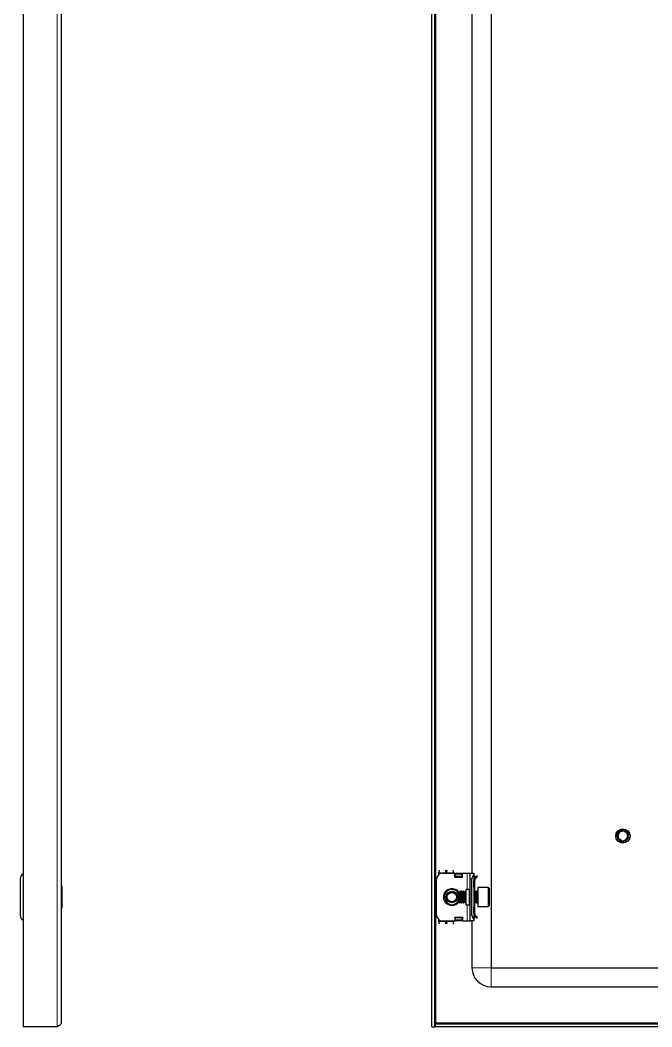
# Model space of a CAD drawing. Header units: millimetres. Extents: x 48 to 1430, y -979 to 1408.
# Drawn here: x 768 to 1099, y -855 to -328 of the extents above; entities that cross this region are included whole.
import ezdxf

# ---------------------------------------------------------------- set-up
doc = ezdxf.new("R2010")
doc.units = ezdxf.units.MM

msp = doc.modelspace()

# ---------------------------------------------------------------- linework, layer by layer
at = {"color": 7, "linetype": 'Continuous', "lineweight": 25}
for p, q in [((769.88, 1306.17), (769.88, -854.83)), ((789.88, 1304.07), (789.88, -852.73)), ((983.99, -854.83), (983.99, 1306.17)), ((985.49, -854.83), (985.49, 1306.17)), ((1014.99, 1275.17), (1014.99, -823.83)), ((1004.99, -99.33), (1004.99, -774.33)), ((1081.1, -754.03), (1081.08, -754.07)), ((1081.15, -753.85), (1081.14, -753.89)), ((1081.21, -753.71), (1081.31, -753.53)), ((1081.22, -753.71), (1081.32, -753.52)), ((1081.72, -752.86), (1081.88, -752.73)), ((1081.75, -752.9), (1081.87, -752.71)), ((1083.39, -751.89), (1083.34, -751.9)), ((1084.53, -751.88), (1084.49, -751.87)), ((1084.71, -751.91), (1084.66, -751.9)), ((1084.88, -751.96), (1084.84, -751.95)), ((1085.06, -752.03), (1085.02, -752.01)), ((1085.42, -752.19), (1085.38, -752.17)), ((1085.42, -752.19), (1085.42, -752.3)), ((1085.42, -752.19), (1085.56, -752.31)), ((1085.6, -752.3), (1085.55, -752.27)), ((1085.77, -752.41), (1085.73, -752.38)), ((1085.77, -752.41), (1085.97, -752.6)), ((1085.93, -752.54), (1085.89, -752.51)), ((1086.08, -752.68), (1086.04, -752.64)), ((1086.21, -752.82), (1086.18, -752.78)), ((1086.8, -753.79), (1086.8, -753.78)), ((1086.86, -753.96), (1086.85, -753.92)), ((1080.99, -754.63), (1081.05, -754.32)), ((1080.99, -754.63), (1080.99, -754.68)), ((1080.99, -754.83), (1080.99, -754.82)), ((1081.01, -754.42), (1081.01, -754.47)), ((1081.05, -754.22), (1081.04, -754.27)), ((1081.7, -755.69), (1081.53, -755.28)), ((1081.83, -756.91), (1081.71, -756.77)), ((1081.71, -756.79), (1081.73, -756.8)), ((1081.83, -756.91), (1081.86, -756.94)), ((1081.97, -757.05), (1082.01, -757.08)), ((1082.13, -757.18), (1082.16, -757.21)), ((1082.29, -757.3), (1082.33, -757.33)), ((1083.79, -757.82), (1084.53, -757.75)), ((1084.68, -757.75), (1084.72, -757.74)), ((1084.87, -757.7), (1084.91, -757.68)), ((1085.06, -757.63), (1085.11, -757.61)), ((1085.44, -757.45), (1085.21, -757.53)), ((1085.25, -757.55), (1085.3, -757.53)), ((1085.61, -757.35), (1085.41, -757.46)), ((1085.43, -757.38), (1085.48, -757.43)), ((1085.44, -757.45), (1085.48, -757.43)), ((1086.9, -755.53), (1086.83, -755.77)), ((1086.85, -755.72), (1086.87, -755.68)), ((1086.91, -754.14), (1086.9, -754.1)), ((1086.9, -755.53), (1086.91, -755.48)), ((1086.95, -754.33), (1086.94, -754.28)), ((1086.94, -755.33), (1086.95, -755.28)), ((1086.99, -754.72), (1086.96, -754.96)), ((1086.97, -754.52), (1086.97, -754.47)), ((1086.97, -755.13), (1086.98, -755.08)), ((1086.99, -754.72), (1086.98, -754.67)), ((1086.99, -754.92), (1086.99, -754.87)), ((987.49, -774.08), (987.49, -775.09)), ((989.49, -774.33), (995.99, -774.33)), ((995.49, -774.08), (995.49, -774.33)), ((995.99, -776.33), (995.99, -774.33)), ((996.19, -774.45), (995.99, -774.45)), ((996.19, -776.33), (996.19, -774.45)), ((996.24, -774.71), (996.74, -774.35)), ((996.74, -774.71), (996.24, -775.06)), ((996.24, -775.06), (996.24, -774.71)), ((996.24, -775.97), (996.24, -775.06)), ((996.74, -774.35), (996.74, -774.71)), ((996.74, -774.35), (999.24, -774.35)), ((996.74, -774.71), (999.24, -774.71)), ((999.24, -774.71), (999.24, -774.35)), ((999.24, -774.35), (999.74, -774.71)), ((999.74, -775.06), (999.24, -774.71)), ((999.74, -774.71), (999.74, -775.06)), ((999.74, -775.06), (999.74, -775.97)), ((999.99, -776.33), (999.99, -774.33)), ((999.99, -774.33), (1002.49, -774.33)), ((1002.49, -774.33), (1003.99, -774.33)), ((1003.99, -774.33), (1005.99, -774.33)), ((1003.99, -777.33), (1003.99, -774.33)), ((1005.99, -774.33), (1005.99, -775.09)), ((1005.99, -775.09), (1005.99, -798.56)), ((768.38, -777.33), (768.38, -796.33)), ((986.49, -796.33), (986.49, -777.33)), ((995.99, -776.33), (999.99, -776.33)), ((996.24, -776.33), (996.24, -775.97)), ((999.74, -775.97), (999.74, -776.33)), ((1003.99, -796.33), (1003.99, -777.33)), ((1004.99, -796.33), (1004.99, -777.33)), ((1005.99, -775.41), (1006.19, -775.62)), ((1006.49, -778.08), (1005.99, -778.08)), ((1005.99, -781.58), (1005.99, -778.08)), ((1006.49, -776.33), (1006.49, -776.79)), ((1006.49, -781.58), (1006.49, -778.08)), ((1006.57, -776.66), (1007.55, -775.69)), ((1006.93, -777.02), (1006.57, -776.66)), ((1006.93, -777.02), (1007.9, -776.04)), ((1007.55, -775.69), (1007.9, -776.04)), ((790.13, -781.04), (789.88, -781.04)), ((790.13, -781.04), (790.13, -792.61)), ((998.54, -783.83), (997.99, -784.38)), ((997.99, -784.38), (997.99, -789.27)), ((998.6, -783.83), (998.54, -783.83)), ((998.54, -783.83), (998.54, -789.83)), ((998.99, -784.38), (998.6, -783.83)), ((998.6, -783.83), (998.6, -789.35)), ((999.38, -783.83), (998.99, -784.38)), ((998.99, -784.38), (998.99, -788.89)), ((999.6, -783.83), (999.38, -783.83)), ((999.38, -783.83), (999.38, -789.35)), ((999.99, -784.38), (999.6, -783.83)), ((999.6, -783.83), (999.6, -789.35)), ((1000.38, -783.83), (999.99, -784.38)), ((999.99, -784.38), (999.99, -788.89)), ((1000.6, -783.83), (1000.38, -783.83)), ((1000.38, -783.83), (1000.38, -789.35)), ((1000.99, -784.38), (1000.6, -783.83)), ((1000.6, -783.83), (1000.6, -789.35)), ((1001.38, -783.83), (1000.99, -784.38)), ((1000.99, -784.38), (1000.99, -788.89)), ((1001.6, -783.83), (1001.38, -783.83)), ((1001.38, -783.83), (1001.38, -789.35)), ((1001.99, -784.38), (1001.6, -783.83)), ((1001.6, -783.83), (1001.6, -789.35)), ((1003.49, -782.83), (1001.99, -782.83)), ((1001.99, -790.83), (1001.99, -782.83)), ((1006.49, -781.58), (1005.99, -781.58)), ((1006.38, -783.83), (1005.99, -784.38)), ((1006.6, -783.83), (1006.38, -783.83)), ((1006.38, -783.83), (1006.38, -789.35)), ((1006.49, -783.83), (1006.49, -781.58)), ((1006.99, -784.38), (1006.6, -783.83)), ((1006.6, -783.83), (1006.6, -789.35)), ((1007.38, -783.83), (1006.99, -784.38)), ((1006.99, -784.38), (1006.99, -788.89)), ((1007.74, -783.83), (1007.38, -783.83)), ((1007.38, -783.83), (1007.38, -789.35)), ((1013.39, -781.83), (1007.99, -781.83)), ((1007.99, -781.83), (1007.99, -791.83)), ((1013.99, -782.43), (1013.99, -791.23)), ((997.99, -789.27), (998.54, -789.83)), ((998.54, -789.83), (998.6, -789.83)), ((998.6, -789.83), (998.99, -789.27)), ((998.6, -789.35), (998.6, -789.83)), ((998.99, -788.89), (998.99, -789.27)), ((998.99, -789.27), (999.38, -789.83)), ((999.38, -789.35), (999.38, -789.83)), ((999.38, -789.83), (999.6, -789.83)), ((999.6, -789.83), (999.99, -789.27)), ((999.6, -789.35), (999.6, -789.83)), ((999.99, -788.89), (999.99, -789.27)), ((999.99, -789.27), (1000.38, -789.83)), ((1000.38, -789.35), (1000.38, -789.83)), ((1000.38, -789.83), (1000.6, -789.83)), ((1000.6, -789.83), (1000.99, -789.27)), ((1000.6, -789.35), (1000.6, -789.83)), ((1000.99, -788.89), (1000.99, -789.27)), ((1000.99, -789.27), (1001.38, -789.83)), ((1001.38, -789.35), (1001.38, -789.83)), ((1001.38, -789.83), (1001.6, -789.83)), ((1001.6, -789.83), (1001.99, -789.27)), ((1001.6, -789.35), (1001.6, -789.83)), ((1001.99, -790.83), (1003.49, -790.83)), ((1005.99, -789.27), (1006.38, -789.83)), ((1006.38, -789.35), (1006.38, -789.83)), ((1006.38, -789.83), (1006.6, -789.83)), ((1006.49, -792.08), (1006.49, -789.83)), ((1006.6, -789.83), (1006.99, -789.27)), ((1006.6, -789.35), (1006.6, -789.83)), ((1006.99, -788.89), (1006.99, -789.27)), ((1006.99, -789.27), (1007.38, -789.83)), ((1007.38, -789.35), (1007.38, -789.83)), ((1007.38, -789.83), (1007.74, -789.83)), ((789.88, -792.61), (790.13, -792.61)), ((1005.99, -795.58), (1005.99, -792.08)), ((1005.99, -792.08), (1006.49, -792.08)), ((1006.49, -795.58), (1005.99, -795.58)), ((1006.49, -795.58), (1006.49, -792.08)), ((1007.99, -791.83), (1013.39, -791.83)), ((987.49, -798.56), (987.49, -799.58)), ((989.49, -799.33), (995.99, -799.33)), ((995.49, -799.33), (995.49, -799.58)), ((995.99, -797.33), (995.99, -799.33)), ((995.99, -797.33), (999.99, -797.33)), ((995.99, -799.21), (996.19, -799.21)), ((996.19, -799.21), (996.19, -797.33)), ((996.24, -797.68), (996.24, -797.33)), ((996.24, -798.6), (996.24, -797.68)), ((996.24, -798.95), (996.24, -798.6)), ((996.24, -798.6), (996.74, -798.95)), ((996.74, -799.3), (996.24, -798.95)), ((996.74, -798.95), (996.74, -799.3)), ((999.24, -798.95), (996.74, -798.95)), ((999.24, -799.3), (996.74, -799.3)), ((999.24, -798.95), (999.74, -798.6)), ((999.24, -799.3), (999.24, -798.95)), ((999.74, -798.95), (999.24, -799.3)), ((999.74, -797.33), (999.74, -797.68)), ((999.74, -797.68), (999.74, -798.6)), ((999.74, -798.6), (999.74, -798.95)), ((999.99, -797.33), (999.99, -799.33)), ((999.99, -799.33), (1002.49, -799.33)), ((1002.49, -799.33), (1003.99, -799.33)), ((1003.99, -799.33), (1003.99, -796.33)), ((1005.99, -799.33), (1003.99, -799.33)), ((1004.99, -799.33), (1004.99, -823.83)), ((1006.19, -798.03), (1005.99, -798.24)), ((1005.99, -798.56), (1005.99, -799.33)), ((1006.49, -797.33), (1006.49, -796.93)), ((1006.93, -796.64), (1006.57, -796.99)), ((1006.57, -796.99), (1007.55, -797.97)), ((1006.93, -796.64), (1007.9, -797.61)), ((1007.55, -797.97), (1007.9, -797.61)), ((1014.99, -823.83), (1398.99, -823.83)), ((1014.99, -833.83), (1398.99, -833.83)), ((1428.29, -853.33), (985.69, -853.33)), ((985.69, -853.33), (985.69, -854.83)), ((985.84, -853.33), (986.09, -852.73)), ((787.78, -854.83), (769.88, -854.83)), ((983.99, -854.83), (985.49, -854.83)), ((1428.29, -854.83), (985.69, -854.83))]:
    msp.add_line(p, q, dxfattribs=at)
at = {"color": 8, "linetype": 'Continuous', "lineweight": 18}
for p, q in [((787.78, 1306.17), (787.78, -854.83)), ((986.09, -852.73), (986.09, 1304.07)), ((987.49, -774.08), (991.49, -774.08)), ((991.49, -774.08), (995.49, -774.08)), ((1002.49, -782.83), (1002.49, -774.33)), ((999.74, -775.97), (996.24, -775.97)), ((1004.99, -777.33), (1003.99, -777.33)), ((1005.99, -775.83), (1006.19, -775.62)), ((1005.99, -776.33), (1006.49, -776.33)), ((1003.49, -790.83), (1003.49, -782.83)), ((1007.74, -785.21), (1007.74, -783.83)), ((1007.74, -789.83), (1007.74, -785.21)), ((1013.39, -791.83), (1013.39, -781.83)), ((1002.49, -799.33), (1002.49, -790.83)), ((987.49, -799.58), (991.49, -799.58)), ((995.49, -799.58), (991.49, -799.58)), ((996.24, -797.68), (999.74, -797.68)), ((1003.99, -796.33), (1004.99, -796.33)), ((1005.99, -797.33), (1006.49, -797.33)), ((1005.99, -797.83), (1006.19, -798.03)), ((1014.99, -823.83), (1004.99, -823.83)), ((1014.99, -823.83), (1014.99, -833.83)), ((1427.89, -852.73), (986.09, -852.73))]:
    msp.add_line(p, q, dxfattribs=at)
at = {"color": 7, "linetype": 'Continuous', "lineweight": 25}
for centre, radius in [((1083.99, -754.83), 3.75), ((994.49, -786.83), 3), ((994.49, -786.83), 2.76), ((994.49, -786.83), 2.45)]:
    msp.add_circle(centre, radius, dxfattribs=at)
for centre, radius, start, end in [((1083.99, -754.83), 2.5, 108.5944, 168.5944), ((1083.99, -754.83), 2.5, 48.5944, 108.5944), ((1083.99, -754.83), 2.5, 348.5944, 48.5944), ((1083.99, -754.83), 3, 180, 220.7437), ((1083.99, -754.83), 2.5, 168.5944, 190.5165), ((1083.99, -754.83), 3, 239.9286, 266.2193), ((1083.99, -754.83), 2.5, 255.8881, 288.5944), ((1083.99, -754.83), 2.5, 288.5944, 348.5944), ((771.38, -777.33), 3, 120, 180), ((989.49, -777.33), 3, 90, 180), ((1007.99, -777.33), 3, 131.8103, 180), ((1005.49, -776.33), 1, 360, 45), ((994.49, -786.83), 4, 90, 331.045), ((994.49, -786.83), 4, 28.955, 90), ((1003.49, -782.33), 0.5, 270, 0), ((1007.74, -783.58), 0.25, 270, 0), ((1013.39, -782.43), 0.6, 0, 90), ((1003.49, -791.33), 0.5, 0, 90), ((1007.74, -790.08), 0.25, 360, 90), ((1013.39, -791.23), 0.6, 270, 360), ((771.38, -796.33), 3, 180, 240), ((989.49, -796.33), 3, 180, 270), ((1007.99, -796.33), 3, 180, 228.1897), ((1005.49, -797.33), 1, 315, 0), ((1014.99, -823.83), 10, 180, 270)]:
    msp.add_arc(centre, radius, start, end, dxfattribs=at)
at = {"color": 8, "linetype": 'Continuous', "lineweight": 18}
for start, end in [(35.4622, 270), (270, 324.5378)]:
    msp.add_arc((994.49, -786.83), 4.5, start, end, dxfattribs=at)
at = {"color": 7, "linetype": 'Continuous', "lineweight": 25}
for points, knots in [([(1081.05, -754.22), (1081.06, -754.17), (1081.07, -754.09), (1081.11, -754.02), (1081.12, -753.99)], [0, 0, 0, 0, 0.657988, 1, 1, 1, 1]), ([(1081.1, -754.03), (1081.13, -754.03), (1081.19, -754.02), (1081.27, -754.04), (1081.35, -754.07), (1081.42, -754.11), (1081.48, -754.17), (1081.52, -754.22), (1081.54, -754.26), (1081.54, -754.27)], [0, 0, 0, 0, 0.165667, 0.330522, 0.488809, 0.638525, 0.778629, 0.909213, 1, 1, 1, 1]), ([(1081.51, -754.19), (1081.51, -754.18), (1081.49, -754.13), (1081.44, -754.07), (1081.36, -754), (1081.29, -753.95), (1081.21, -753.91), (1081.16, -753.9), (1081.14, -753.89)], [0, 0, 0, 0, 0.0761511, 0.2767043, 0.47712, 0.6774733, 0.8375735, 1, 1, 1, 1]), ([(1081.15, -753.85), (1081.36, -753.42), (1081.68, -752.78), (1082.26, -752.38), (1082.46, -752.24)], [0, 0, 0, 0, 0.657042, 1, 1, 1, 1]), ([(1081.15, -753.85), (1081.18, -753.85), (1081.24, -753.86), (1081.32, -753.89), (1081.39, -753.93), (1081.45, -753.98), (1081.49, -754.04), (1081.52, -754.11), (1081.54, -754.16), (1081.54, -754.19), (1081.54, -754.2)], [0, 0, 0, 0, 0.154027, 0.307095, 0.452862, 0.590123, 0.718565, 0.838856, 0.95247, 1, 1, 1, 1]), ([(1081.23, -753.71), (1081.24, -753.66), (1081.27, -753.53), (1081.34, -753.42), (1081.37, -753.36)], [0, 0, 0, 0, 0.462482, 1, 1, 1, 1]), ([(1081.36, -753.44), (1081.38, -753.37), (1081.46, -753.16), (1081.63, -753), (1081.74, -752.89)], [0, 0, 0, 0, 0.333789, 1, 1, 1, 1]), ([(1081.44, -753.31), (1081.46, -753.26), (1081.56, -752.96), (1081.81, -752.75), (1082.01, -752.57)], [0, 0, 0, 0, 0.171865, 1, 1, 1, 1]), ([(1082.83, -752.47), (1082.76, -752.5), (1082.44, -752.69), (1081.95, -753.15), (1081.64, -753.74), (1081.55, -754.08), (1081.54, -754.14)], [0, 0, 0, 0, 0.104785, 0.513079, 0.918136, 1, 1, 1, 1]), ([(1081.72, -752.86), (1081.72, -752.87), (1081.7, -752.89), (1081.69, -752.9), (1081.67, -752.92)], [0, 0, 0, 0, 0.296796, 1, 1, 1, 1]), ([(1081.85, -752.73), (1081.84, -752.73), (1081.83, -752.74), (1081.82, -752.75), (1081.81, -752.76)], [0, 0, 0, 0, 0.4842322, 1, 1, 1, 1]), ([(1081.98, -752.6), (1081.97, -752.6), (1081.96, -752.61), (1081.95, -752.62), (1081.95, -752.63)], [0, 0, 0, 0, 0.485158, 1, 1, 1, 1]), ([(1082.12, -752.48), (1082.12, -752.48), (1082.11, -752.49), (1082.1, -752.5), (1082.09, -752.5)], [0, 0, 0, 0, 0.4845464, 1, 1, 1, 1]), ([(1082.28, -752.36), (1082.28, -752.36), (1082.26, -752.37), (1082.25, -752.38), (1082.24, -752.39)], [0, 0, 0, 0, 0.4826873, 1, 1, 1, 1]), ([(1082.28, -752.36), (1082.29, -752.35), (1082.34, -752.32), (1082.4, -752.29), (1082.44, -752.28)], [0, 0, 0, 0, 0.230751, 1, 1, 1, 1]), ([(1082.45, -752.25), (1082.44, -752.26), (1082.43, -752.26), (1082.42, -752.27), (1082.41, -752.28)], [0, 0, 0, 0, 0.4801941, 1, 1, 1, 1]), ([(1082.45, -752.25), (1082.48, -752.27), (1082.54, -752.31), (1082.61, -752.37), (1082.65, -752.42), (1082.66, -752.45)], [0, 0, 0, 0, 0.362858, 0.693435, 1, 1, 1, 1]), ([(1082.81, -752.51), (1082.8, -752.51), (1082.76, -752.5), (1082.69, -752.47), (1082.61, -752.42), (1082.53, -752.35), (1082.49, -752.28), (1082.46, -752.24)], [0, 0, 0, 0, 0.084477, 0.253367, 0.470159, 0.686909, 1, 1, 1, 1]), ([(1082.63, -752.15), (1082.62, -752.16), (1082.61, -752.16), (1082.59, -752.17), (1082.59, -752.18)], [0, 0, 0, 0, 0.477867, 1, 1, 1, 1]), ([(1082.74, -752.45), (1082.74, -752.44), (1082.73, -752.39), (1082.7, -752.31), (1082.65, -752.24), (1082.61, -752.2), (1082.59, -752.18)], [0, 0, 0, 0, 0.154183, 0.462567, 0.728091, 1, 1, 1, 1]), ([(1082.63, -752.15), (1082.66, -752.17), (1082.72, -752.21), (1082.78, -752.29), (1082.83, -752.37), (1082.86, -752.43), (1082.86, -752.47), (1082.86, -752.47)], [0, 0, 0, 0, 0.260762, 0.494805, 0.723794, 0.94279, 1, 1, 1, 1]), ([(1082.82, -752.06), (1082.81, -752.07), (1082.8, -752.07), (1082.78, -752.08), (1082.77, -752.08)], [0, 0, 0, 0, 0.4764859, 1, 1, 1, 1]), ([(1082.91, -752.48), (1082.91, -752.46), (1082.91, -752.41), (1082.9, -752.33), (1082.87, -752.24), (1082.83, -752.15), (1082.79, -752.11), (1082.77, -752.08)], [0, 0, 0, 0, 0.114393, 0.350182, 0.585971, 0.790611, 1, 1, 1, 1]), ([(1082.82, -752.06), (1082.84, -752.06), (1082.9, -752.03), (1082.96, -752.02), (1083.01, -752.01)], [0, 0, 0, 0, 0.301025, 1, 1, 1, 1]), ([(1082.82, -752.06), (1082.85, -752.09), (1082.9, -752.13), (1082.95, -752.21), (1082.99, -752.29), (1083.01, -752.38), (1083.02, -752.44), (1083.01, -752.48), (1083.01, -752.49)], [0, 0, 0, 0, 0.218347, 0.41099, 0.598711, 0.777744, 0.945667, 1, 1, 1, 1]), ([(1083.19, -752.46), (1083.18, -752.46), (1083.13, -752.48), (1083.05, -752.49), (1082.95, -752.49), (1082.88, -752.48), (1082.84, -752.47), (1082.83, -752.47)], [0, 0, 0, 0, 0.099011, 0.388276, 0.61301, 0.895384, 1, 1, 1, 1]), ([(1083.01, -751.99), (1083, -751.99), (1082.99, -752), (1082.97, -752), (1082.96, -752.01)], [0, 0, 0, 0, 0.476579, 1, 1, 1, 1]), ([(1083.04, -752.49), (1083.04, -752.48), (1083.05, -752.45), (1083.06, -752.37), (1083.06, -752.27), (1083.05, -752.18), (1083.01, -752.09), (1082.98, -752.03), (1082.96, -752.01)], [0, 0, 0, 0, 0.019058, 0.219488, 0.419831, 0.620151, 0.807785, 1, 1, 1, 1]), ([(1083.01, -751.99), (1083.03, -752.02), (1083.08, -752.07), (1083.12, -752.15), (1083.15, -752.24), (1083.16, -752.32), (1083.16, -752.39), (1083.14, -752.43), (1083.14, -752.45)], [0, 0, 0, 0, 0.213002, 0.396975, 0.575181, 0.744364, 0.902779, 1, 1, 1, 1]), ([(1083.2, -751.93), (1083.2, -751.93), (1083.18, -751.94), (1083.16, -751.94), (1083.16, -751.94)], [0, 0, 0, 0, 0.478977, 1, 1, 1, 1]), ([(1083.16, -752.44), (1083.17, -752.42), (1083.2, -752.37), (1083.21, -752.28), (1083.22, -752.19), (1083.21, -752.08), (1083.18, -752), (1083.16, -751.94)], [0, 0, 0, 0, 0.147065, 0.321231, 0.495346, 0.669443, 1, 1, 1, 1]), ([(1083.46, -752.22), (1083.45, -752.24), (1083.43, -752.29), (1083.36, -752.36), (1083.27, -752.43), (1083.21, -752.45), (1083.19, -752.46)], [0, 0, 0, 0, 0.153621, 0.528305, 0.811762, 1, 1, 1, 1]), ([(1083.2, -751.93), (1083.22, -751.96), (1083.26, -752.02), (1083.29, -752.11), (1083.3, -752.19), (1083.3, -752.27), (1083.28, -752.34), (1083.26, -752.4), (1083.24, -752.43), (1083.23, -752.44)], [0, 0, 0, 0, 0.195461, 0.359649, 0.517607, 0.666788, 0.806268, 0.936243, 1, 1, 1, 1]), ([(1083.28, -752.39), (1083.28, -752.39), (1083.31, -752.35), (1083.34, -752.26), (1083.37, -752.15), (1083.37, -752.06), (1083.37, -751.97), (1083.35, -751.92), (1083.34, -751.9)], [0, 0, 0, 0, 0.001313, 0.309582, 0.493731, 0.677835, 0.837663, 1, 1, 1, 1]), ([(1083.31, -752.4), (1083.34, -752.38), (1083.39, -752.33), (1083.43, -752.27), (1083.45, -752.24), (1083.46, -752.22)], [0, 0, 0, 0, 0.41332, 0.833507, 1, 1, 1, 1]), ([(1083.39, -751.89), (1083.4, -751.91), (1083.42, -751.97), (1083.44, -752.05), (1083.44, -752.13), (1083.43, -752.21), (1083.39, -752.3), (1083.35, -752.36), (1083.32, -752.39)], [0, 0, 0, 0, 0.162579, 0.32416, 0.478216, 0.623372, 0.759205, 1, 1, 1, 1]), ([(1083.35, -751.91), (1083.37, -751.9), (1083.49, -751.85), (1083.61, -751.85), (1083.72, -751.84)], [0, 0, 0, 0, 0.169871, 1, 1, 1, 1]), ([(1083.39, -751.89), (1083.42, -751.88), (1083.74, -751.82), (1084.38, -751.81), (1085.04, -751.99), (1085.37, -752.17), (1085.44, -752.2)], [0, 0, 0, 0, 0.044285, 0.46488, 0.894202, 1, 1, 1, 1]), ([(1085.43, -752.51), (1085.37, -752.47), (1085.04, -752.3), (1084.37, -752.11), (1083.75, -752.15), (1083.46, -752.22), (1083.46, -752.22)], [0, 0, 0, 0, 0.102158, 0.551599, 0.99962, 1, 1, 1, 1]), ([(1083.82, -751.86), (1083.89, -751.84), (1084.06, -751.81), (1084.23, -751.83), (1084.33, -751.85)], [0, 0, 0, 0, 0.399625, 1, 1, 1, 1]), ([(1084.48, -751.89), (1084.53, -751.89), (1084.68, -751.9), (1084.83, -751.94), (1084.92, -751.98)], [0, 0, 0, 0, 0.353316, 1, 1, 1, 1]), ([(1085.35, -752.48), (1085.35, -752.48), (1085.35, -752.45), (1085.36, -752.38), (1085.39, -752.29), (1085.42, -752.23), (1085.44, -752.2)], [0, 0, 0, 0, 0.058255, 0.305509, 0.64716, 1, 1, 1, 1]), ([(1085.64, -752.95), (1085.63, -752.94), (1085.59, -752.91), (1085.55, -752.85), (1085.5, -752.76), (1085.46, -752.68), (1085.44, -752.59), (1085.43, -752.53), (1085.43, -752.51)], [0, 0, 0, 0, 0.066273, 0.267344, 0.423096, 0.618734, 0.814089, 1, 1, 1, 1]), ([(1085.44, -752.51), (1085.46, -752.48), (1085.49, -752.44), (1085.53, -752.35), (1085.55, -752.3), (1085.55, -752.27)], [0, 0, 0, 0, 0.351509, 0.671861, 1, 1, 1, 1]), ([(1085.6, -752.3), (1085.59, -752.33), (1085.59, -752.4), (1085.56, -752.5), (1085.51, -752.58), (1085.48, -752.63), (1085.46, -752.65), (1085.46, -752.65)], [0, 0, 0, 0, 0.275174, 0.522846, 0.765225, 0.99702, 1, 1, 1, 1]), ([(1085.47, -752.7), (1085.48, -752.69), (1085.52, -752.67), (1085.59, -752.62), (1085.65, -752.55), (1085.7, -752.47), (1085.72, -752.41), (1085.73, -752.38)], [0, 0, 0, 0, 0.084965, 0.329338, 0.573716, 0.784411, 1, 1, 1, 1]), ([(1085.77, -752.41), (1085.76, -752.45), (1085.75, -752.52), (1085.71, -752.61), (1085.66, -752.68), (1085.6, -752.74), (1085.55, -752.78), (1085.52, -752.79), (1085.52, -752.79)], [0, 0, 0, 0, 0.222831, 0.420099, 0.612409, 0.79585, 0.967895, 1, 1, 1, 1]), ([(1085.53, -752.82), (1085.53, -752.82), (1085.57, -752.81), (1085.63, -752.78), (1085.72, -752.73), (1085.79, -752.67), (1085.85, -752.59), (1085.88, -752.54), (1085.89, -752.51)], [0, 0, 0, 0, 0.002693, 0.20821, 0.413641, 0.619057, 0.807274, 1, 1, 1, 1]), ([(1085.93, -752.54), (1085.92, -752.58), (1085.9, -752.64), (1085.85, -752.72), (1085.79, -752.79), (1085.73, -752.84), (1085.67, -752.87), (1085.63, -752.88), (1085.62, -752.88)], [0, 0, 0, 0, 0.219212, 0.409339, 0.593597, 0.768568, 0.932394, 1, 1, 1, 1]), ([(1085.63, -752.91), (1085.66, -752.9), (1085.73, -752.89), (1085.82, -752.85), (1085.91, -752.8), (1085.98, -752.73), (1086.02, -752.67), (1086.04, -752.64)], [0, 0, 0, 0, 0.190996, 0.383798, 0.576553, 0.78528, 1, 1, 1, 1]), ([(1086.09, -753.03), (1086.08, -753.03), (1086.05, -753.05), (1086, -753.06), (1085.91, -753.07), (1085.81, -753.06), (1085.71, -753.01), (1085.66, -752.97), (1085.64, -752.95)], [0, 0, 0, 0, 0.045866, 0.230744, 0.387461, 0.658246, 0.861978, 1, 1, 1, 1]), ([(1086.08, -752.68), (1086.06, -752.71), (1086.04, -752.77), (1085.98, -752.84), (1085.91, -752.9), (1085.84, -752.94), (1085.77, -752.96), (1085.72, -752.96), (1085.7, -752.96)], [0, 0, 0, 0, 0.211659, 0.390361, 0.562352, 0.724819, 0.876696, 1, 1, 1, 1]), ([(1085.72, -752.98), (1085.73, -752.98), (1085.8, -752.99), (1085.89, -752.97), (1086.01, -752.92), (1086.1, -752.87), (1086.15, -752.81), (1086.18, -752.78)], [0, 0, 0, 0, 0.046579, 0.362688, 0.551736, 0.740753, 1, 1, 1, 1]), ([(1085.72, -753.02), (1085.76, -753.03), (1085.82, -753.05), (1085.91, -753.06), (1086, -753.05), (1086.06, -753.04), (1086.09, -753.03)], [0, 0, 0, 0, 0.2517951, 0.502165, 0.752314, 1, 1, 1, 1]), ([(1086.21, -752.82), (1086.2, -752.84), (1086.16, -752.89), (1086.1, -752.95), (1086.03, -752.99), (1085.96, -753.02), (1085.88, -753.03), (1085.82, -753.04), (1085.78, -753.03), (1085.77, -753.02)], [0, 0, 0, 0, 0.169226, 0.337427, 0.497935, 0.649179, 0.790582, 0.922688, 1, 1, 1, 1]), ([(1086.82, -754.87), (1086.82, -754.79), (1086.8, -754.4), (1086.62, -753.73), (1086.26, -753.25), (1086.09, -753.03)], [0, 0, 0, 0, 0.108003, 0.585763, 1, 1, 1, 1]), ([(1086.21, -752.82), (1086.33, -752.97), (1086.62, -753.32), (1086.91, -753.98), (1086.96, -754.49), (1086.99, -754.74)], [0, 0, 0, 0, 0.274163, 0.639603, 1, 1, 1, 1]), ([(1086.3, -752.95), (1086.34, -752.98), (1086.48, -753.12), (1086.57, -753.29), (1086.63, -753.42)], [0, 0, 0, 0, 0.2887074, 1, 1, 1, 1]), ([(1086.68, -753.53), (1086.7, -753.56), (1086.79, -753.69), (1086.83, -753.86), (1086.87, -753.99)], [0, 0, 0, 0, 0.192577, 1, 1, 1, 1]), ([(1080.99, -754.84), (1080.99, -754.79), (1080.98, -754.71), (1081, -754.63), (1081.01, -754.61)], [0, 0, 0, 0, 0.659859, 1, 1, 1, 1]), ([(1081.48, -754.54), (1081.47, -754.55), (1081.45, -754.59), (1081.41, -754.64), (1081.36, -754.69), (1081.29, -754.74), (1081.22, -754.78), (1081.13, -754.81), (1081.06, -754.82), (1081.01, -754.82), (1080.99, -754.82)], [0, 0, 0, 0, 0.060221, 0.18113, 0.301988, 0.42281, 0.589437, 0.75603, 0.87711, 1, 1, 1, 1]), ([(1080.99, -754.63), (1081.03, -754.62), (1081.09, -754.59), (1081.19, -754.57), (1081.28, -754.57), (1081.36, -754.58), (1081.41, -754.6), (1081.43, -754.61)], [0, 0, 0, 0, 0.235039, 0.445532, 0.651268, 0.847853, 1, 1, 1, 1]), ([(1081.34, -754.7), (1081.32, -754.69), (1081.26, -754.67), (1081.17, -754.66), (1081.08, -754.66), (1081.02, -754.67), (1080.99, -754.68)], [0, 0, 0, 0, 0.237597, 0.516729, 0.755527, 1, 1, 1, 1]), ([(1080.99, -754.84), (1081.02, -754.82), (1081.08, -754.79), (1081.17, -754.76), (1081.23, -754.76), (1081.26, -754.75)], [0, 0, 0, 0, 0.371226, 0.708872, 1, 1, 1, 1]), ([(1081.92, -756.61), (1081.89, -756.59), (1081.65, -756.36), (1081.3, -755.9), (1081.06, -755.29), (1081.01, -754.94), (1080.99, -754.83)], [0, 0, 0, 0, 0.050685, 0.485619, 0.826643, 1, 1, 1, 1]), ([(1081.01, -754.42), (1081.05, -754.41), (1081.11, -754.39), (1081.21, -754.38), (1081.3, -754.39), (1081.38, -754.42), (1081.44, -754.45), (1081.47, -754.48), (1081.48, -754.48)], [0, 0, 0, 0, 0.214065, 0.402363, 0.585629, 0.760234, 0.923894, 1, 1, 1, 1]), ([(1081.45, -754.59), (1081.43, -754.57), (1081.37, -754.53), (1081.28, -754.49), (1081.19, -754.47), (1081.1, -754.46), (1081.04, -754.47), (1081.01, -754.47)], [0, 0, 0, 0, 0.1891735, 0.4046974, 0.6202202, 0.8079351, 1, 1, 1, 1]), ([(1081.51, -754.48), (1081.5, -754.47), (1081.47, -754.43), (1081.41, -754.38), (1081.32, -754.32), (1081.23, -754.29), (1081.14, -754.27), (1081.07, -754.27), (1081.04, -754.27)], [0, 0, 0, 0, 0.069872, 0.258455, 0.446951, 0.635422, 0.81547, 1, 1, 1, 1]), ([(1081.05, -754.22), (1081.08, -754.22), (1081.15, -754.2), (1081.25, -754.21), (1081.33, -754.23), (1081.41, -754.26), (1081.47, -754.31), (1081.5, -754.34), (1081.51, -754.36)], [0, 0, 0, 0, 0.208898, 0.388587, 0.562428, 0.727295, 0.881578, 1, 1, 1, 1]), ([(1081.51, -754.33), (1081.5, -754.31), (1081.47, -754.26), (1081.41, -754.21), (1081.33, -754.15), (1081.26, -754.11), (1081.17, -754.08), (1081.11, -754.08), (1081.08, -754.07)], [0, 0, 0, 0, 0.137266, 0.30795, 0.478578, 0.649185, 0.822833, 1, 1, 1, 1]), ([(1081.48, -754.49), (1081.47, -754.6), (1081.46, -754.87), (1081.5, -755.13), (1081.53, -755.28)], [0, 0, 0, 0, 0.408521, 1, 1, 1, 1]), ([(1081.54, -754.33), (1081.53, -754.34), (1081.52, -754.39), (1081.5, -754.44), (1081.48, -754.48), (1081.48, -754.49)], [0, 0, 0, 0, 0.157682, 0.8030401, 1, 1, 1, 1]), ([(1081.54, -754.14), (1081.54, -754.17), (1081.55, -754.23), (1081.54, -754.3), (1081.54, -754.33)], [0, 0, 0, 0, 0.544473, 1, 1, 1, 1]), ([(1082.98, -757.06), (1082.91, -757.02), (1082.58, -756.87), (1082.07, -756.45), (1081.82, -755.95), (1081.7, -755.69)], [0, 0, 0, 0, 0.130652, 0.560007, 1, 1, 1, 1]), ([(1081.71, -756.79), (1081.73, -756.76), (1081.76, -756.71), (1081.83, -756.66), (1081.88, -756.62), (1081.91, -756.61), (1081.92, -756.61)], [0, 0, 0, 0, 0.315056, 0.630194, 0.945514, 1, 1, 1, 1]), ([(1082.28, -756.66), (1082.25, -756.65), (1082.19, -756.63), (1082.1, -756.64), (1082.03, -756.65), (1081.94, -756.67), (1081.84, -756.71), (1081.77, -756.77), (1081.73, -756.8)], [0, 0, 0, 0, 0.149407, 0.278563, 0.407661, 0.536722, 0.727045, 1, 1, 1, 1]), ([(1081.83, -756.91), (1081.84, -756.88), (1081.87, -756.83), (1081.93, -756.77), (1082, -756.71), (1082.07, -756.68), (1082.14, -756.66), (1082.22, -756.65), (1082.27, -756.66), (1082.29, -756.67)], [0, 0, 0, 0, 0.159446, 0.318034, 0.469983, 0.61348, 0.747649, 0.872856, 1, 1, 1, 1]), ([(1082.34, -756.71), (1082.34, -756.71), (1082.3, -756.7), (1082.24, -756.71), (1082.15, -756.73), (1082.07, -756.77), (1081.99, -756.81), (1081.92, -756.87), (1081.88, -756.92), (1081.86, -756.94)], [0, 0, 0, 0, 0.018281, 0.175639, 0.332896, 0.490097, 0.647274, 0.821632, 1, 1, 1, 1]), ([(1081.92, -756.61), (1081.94, -756.6), (1081.98, -756.59), (1082.07, -756.58), (1082.16, -756.6), (1082.25, -756.64), (1082.33, -756.69), (1082.42, -756.77), (1082.49, -756.89), (1082.51, -756.97), (1082.52, -757.01)], [0, 0, 0, 0, 0.0736464, 0.1695635, 0.351373, 0.4388934, 0.519676, 0.6829056, 0.8511995, 1, 1, 1, 1]), ([(1081.97, -757.05), (1081.98, -757.01), (1082, -756.95), (1082.06, -756.87), (1082.12, -756.81), (1082.19, -756.77), (1082.26, -756.74), (1082.32, -756.72), (1082.35, -756.72), (1082.35, -756.72)], [0, 0, 0, 0, 0.198035, 0.367663, 0.531495, 0.686664, 0.831818, 0.981917, 1, 1, 1, 1]), ([(1082.42, -756.79), (1082.41, -756.79), (1082.36, -756.79), (1082.29, -756.82), (1082.2, -756.86), (1082.12, -756.92), (1082.05, -756.99), (1082.02, -757.05), (1082.01, -757.08)], [0, 0, 0, 0, 0.0505, 0.241124, 0.431653, 0.622154, 0.808692, 1, 1, 1, 1]), ([(1082.13, -757.18), (1082.13, -757.14), (1082.15, -757.08), (1082.19, -756.99), (1082.25, -756.92), (1082.31, -756.86), (1082.37, -756.82), (1082.41, -756.81), (1082.43, -756.81)], [0, 0, 0, 0, 0.209239, 0.392702, 0.571062, 0.740844, 0.899958, 1, 1, 1, 1]), ([(1082.48, -756.89), (1082.46, -756.9), (1082.4, -756.93), (1082.32, -756.98), (1082.25, -757.05), (1082.2, -757.13), (1082.18, -757.18), (1082.16, -757.21)], [0, 0, 0, 0, 0.172104, 0.391099, 0.610089, 0.802801, 1, 1, 1, 1]), ([(1082.29, -757.3), (1082.3, -757.27), (1082.3, -757.2), (1082.34, -757.11), (1082.39, -757.03), (1082.44, -756.97), (1082.48, -756.94), (1082.49, -756.93)], [0, 0, 0, 0, 0.240212, 0.454711, 0.664287, 0.864517, 1, 1, 1, 1]), ([(1082.53, -757.04), (1082.51, -757.06), (1082.46, -757.09), (1082.4, -757.17), (1082.36, -757.25), (1082.34, -757.3), (1082.33, -757.33)], [0, 0, 0, 0, 0.228254, 0.510351, 0.752319, 1, 1, 1, 1]), ([(1082.47, -757.41), (1082.47, -757.38), (1082.47, -757.31), (1082.5, -757.21), (1082.52, -757.15), (1082.54, -757.13), (1082.54, -757.13)], [0, 0, 0, 0, 0.357139, 0.680979, 0.998183, 1, 1, 1, 1]), ([(1082.52, -757.01), (1082.53, -757.03), (1082.54, -757.08), (1082.54, -757.15), (1082.54, -757.24), (1082.52, -757.33), (1082.5, -757.39), (1082.48, -757.42)], [0, 0, 0, 0, 0.113604, 0.31095, 0.508229, 0.75166, 1, 1, 1, 1]), ([(1083.38, -757.25), (1083.09, -757.2), (1082.8, -757.15), (1082.53, -757.02), (1082.52, -757.01)], [0, 0, 0, 0, 0.965671, 1, 1, 1, 1]), ([(1083.38, -757.25), (1083.28, -757.21), (1083.15, -757.16), (1083.02, -757.08), (1082.98, -757.06)], [0, 0, 0, 0, 0.681733, 1, 1, 1, 1]), ([(1084.53, -757.75), (1084.53, -757.73), (1084.51, -757.69), (1084.49, -757.61), (1084.49, -757.53), (1084.51, -757.45), (1084.54, -757.37), (1084.61, -757.29), (1084.7, -757.23), (1084.76, -757.21), (1084.78, -757.2)], [0, 0, 0, 0, 0.098631, 0.238541, 0.378532, 0.49895, 0.601027, 0.777401, 0.9101, 1, 1, 1, 1]), ([(1084.69, -757.25), (1084.68, -757.25), (1084.65, -757.28), (1084.61, -757.33), (1084.57, -757.41), (1084.54, -757.5), (1084.53, -757.6), (1084.52, -757.68), (1084.53, -757.73), (1084.53, -757.75)], [0, 0, 0, 0, 0.036757, 0.196192, 0.355485, 0.51469, 0.719746, 0.882005, 1, 1, 1, 1]), ([(1084.68, -757.75), (1084.66, -757.72), (1084.63, -757.67), (1084.61, -757.58), (1084.6, -757.5), (1084.61, -757.42), (1084.63, -757.33), (1084.68, -757.27), (1084.7, -757.23)], [0, 0, 0, 0, 0.16279, 0.324686, 0.479688, 0.626058, 0.76302, 1, 1, 1, 1]), ([(1084.77, -757.22), (1084.75, -757.24), (1084.73, -757.29), (1084.7, -757.37), (1084.68, -757.47), (1084.68, -757.6), (1084.71, -757.68), (1084.72, -757.74)], [0, 0, 0, 0, 0.13286, 0.29106, 0.491007, 0.69089, 1, 1, 1, 1]), ([(1084.87, -757.7), (1084.85, -757.67), (1084.8, -757.61), (1084.77, -757.53), (1084.75, -757.44), (1084.74, -757.36), (1084.76, -757.29), (1084.77, -757.23), (1084.79, -757.2), (1084.79, -757.2)], [0, 0, 0, 0, 0.1984834, 0.3677124, 0.531083, 0.6857782, 0.8305034, 0.9651518, 1, 1, 1, 1]), ([(1084.78, -757.2), (1084.8, -757.19), (1084.84, -757.18), (1084.92, -757.17), (1085.02, -757.17), (1085.11, -757.18), (1085.2, -757.2), (1085.28, -757.24), (1085.36, -757.29), (1085.41, -757.33), (1085.44, -757.37), (1085.45, -757.38)], [0, 0, 0, 0, 0.04296, 0.1733, 0.274263, 0.401081, 0.527716, 0.654259, 0.780759, 0.936852, 1, 1, 1, 1]), ([(1084.88, -757.18), (1084.87, -757.18), (1084.86, -757.22), (1084.84, -757.3), (1084.83, -757.4), (1084.84, -757.5), (1084.87, -757.59), (1084.9, -757.65), (1084.91, -757.68)], [0, 0, 0, 0, 0.043388, 0.23288, 0.422274, 0.611632, 0.803279, 1, 1, 1, 1]), ([(1085.06, -757.63), (1085.04, -757.6), (1084.99, -757.56), (1084.94, -757.47), (1084.9, -757.39), (1084.89, -757.31), (1084.89, -757.24), (1084.9, -757.19), (1084.9, -757.17)], [0, 0, 0, 0, 0.208724, 0.39105, 0.568219, 0.73683, 0.894853, 1, 1, 1, 1]), ([(1085, -757.17), (1084.99, -757.2), (1084.98, -757.26), (1084.99, -757.36), (1085.02, -757.45), (1085.05, -757.54), (1085.09, -757.59), (1085.11, -757.61)], [0, 0, 0, 0, 0.181695, 0.396783, 0.61186, 0.803681, 1, 1, 1, 1]), ([(1085.25, -757.55), (1085.22, -757.53), (1085.17, -757.48), (1085.11, -757.41), (1085.06, -757.33), (1085.04, -757.25), (1085.03, -757.19), (1085.03, -757.17)], [0, 0, 0, 0, 0.234253, 0.442787, 0.646465, 0.841043, 1, 1, 1, 1]), ([(1085.14, -757.19), (1085.14, -757.19), (1085.14, -757.23), (1085.16, -757.29), (1085.19, -757.38), (1085.24, -757.46), (1085.28, -757.5), (1085.3, -757.53)], [0, 0, 0, 0, 0.00279, 0.269575, 0.536371, 0.765499, 1, 1, 1, 1]), ([(1085.44, -757.45), (1085.41, -757.43), (1085.35, -757.4), (1085.28, -757.33), (1085.23, -757.26), (1085.22, -757.22), (1085.21, -757.21)], [0, 0, 0, 0, 0.319514, 0.608493, 0.891527, 1, 1, 1, 1]), ([(1085.45, -757.38), (1085.52, -757.33), (1085.87, -757.1), (1086.36, -756.59), (1086.59, -756.04), (1086.69, -755.8)], [0, 0, 0, 0, 0.128781, 0.613629, 1, 1, 1, 1]), ([(1086.42, -755.39), (1086.43, -755.43), (1086.44, -755.49), (1086.48, -755.57), (1086.53, -755.65), (1086.58, -755.72), (1086.64, -755.76), (1086.68, -755.79), (1086.69, -755.8)], [0, 0, 0, 0, 0.182737, 0.363423, 0.543947, 0.724373, 0.904747, 1, 1, 1, 1]), ([(1086.69, -755.8), (1086.69, -755.79), (1086.65, -755.78), (1086.6, -755.76), (1086.54, -755.71), (1086.49, -755.65), (1086.45, -755.58), (1086.43, -755.48), (1086.43, -755.38), (1086.44, -755.33), (1086.44, -755.32)], [0, 0, 0, 0, 0.022761, 0.192243, 0.346896, 0.477535, 0.588677, 0.783334, 0.968624, 1, 1, 1, 1]), ([(1086.85, -755.72), (1086.82, -755.72), (1086.76, -755.72), (1086.68, -755.69), (1086.6, -755.66), (1086.54, -755.61), (1086.49, -755.55), (1086.45, -755.49), (1086.43, -755.45), (1086.43, -755.42), (1086.43, -755.42)], [0, 0, 0, 0, 0.159812, 0.318711, 0.470648, 0.614013, 0.748131, 0.873387, 0.991083, 1, 1, 1, 1]), ([(1086.44, -755.32), (1086.45, -755.29), (1086.47, -755.21), (1086.52, -755.11), (1086.59, -755.03), (1086.65, -754.97), (1086.72, -754.91), (1086.78, -754.88), (1086.81, -754.87), (1086.82, -754.87)], [0, 0, 0, 0, 0.1251657, 0.3367685, 0.4886747, 0.6403706, 0.7919615, 0.9435026, 1, 1, 1, 1]), ([(1086.44, -755.37), (1086.45, -755.38), (1086.48, -755.43), (1086.53, -755.5), (1086.61, -755.57), (1086.69, -755.62), (1086.78, -755.66), (1086.84, -755.67), (1086.87, -755.68)], [0, 0, 0, 0, 0.112687, 0.266978, 0.464332, 0.661607, 0.829157, 1, 1, 1, 1]), ([(1086.9, -755.53), (1086.87, -755.54), (1086.8, -755.54), (1086.71, -755.53), (1086.63, -755.5), (1086.56, -755.46), (1086.5, -755.41), (1086.47, -755.37), (1086.45, -755.35)], [0, 0, 0, 0, 0.207037, 0.38272, 0.55212, 0.712365, 0.86221, 1, 1, 1, 1]), ([(1086.94, -755.33), (1086.91, -755.34), (1086.84, -755.36), (1086.75, -755.36), (1086.66, -755.34), (1086.58, -755.31), (1086.52, -755.28), (1086.48, -755.24), (1086.47, -755.23)], [0, 0, 0, 0, 0.205811, 0.38496, 0.558827, 0.724121, 0.878934, 1, 1, 1, 1]), ([(1086.48, -755.28), (1086.5, -755.3), (1086.55, -755.35), (1086.63, -755.4), (1086.72, -755.45), (1086.81, -755.48), (1086.88, -755.48), (1086.91, -755.48)], [0, 0, 0, 0, 0.183111, 0.381533, 0.579913, 0.787111, 1, 1, 1, 1]), ([(1086.51, -755.14), (1086.53, -755.16), (1086.59, -755.21), (1086.68, -755.25), (1086.77, -755.28), (1086.86, -755.29), (1086.92, -755.29), (1086.95, -755.28)], [0, 0, 0, 0, 0.19243, 0.403622, 0.614801, 0.805152, 1, 1, 1, 1]), ([(1086.97, -755.13), (1086.94, -755.14), (1086.87, -755.17), (1086.78, -755.18), (1086.69, -755.17), (1086.6, -755.15), (1086.55, -755.13), (1086.53, -755.12), (1086.52, -755.11)], [0, 0, 0, 0, 0.227908, 0.430276, 0.627707, 0.816134, 0.99284, 1, 1, 1, 1]), ([(1086.59, -755.03), (1086.6, -755.03), (1086.63, -755.05), (1086.7, -755.08), (1086.8, -755.09), (1086.89, -755.1), (1086.95, -755.08), (1086.98, -755.08)], [0, 0, 0, 0, 0.0501556, 0.3045132, 0.5588802, 0.7769031, 1, 1, 1, 1]), ([(1086.99, -754.92), (1086.95, -754.94), (1086.89, -754.97), (1086.79, -754.99), (1086.71, -755), (1086.66, -754.99), (1086.64, -754.98)], [0, 0, 0, 0, 0.293779, 0.558982, 0.818494, 1, 1, 1, 1]), ([(1086.86, -755.66), (1086.86, -755.68), (1086.84, -755.79), (1086.79, -755.9), (1086.75, -755.98)], [0, 0, 0, 0, 0.2181682, 1, 1, 1, 1]), ([(1086.76, -754.9), (1086.78, -754.9), (1086.83, -754.9), (1086.9, -754.9), (1086.96, -754.88), (1086.99, -754.87)], [0, 0, 0, 0, 0.236131, 0.613435, 1, 1, 1, 1]), ([(1086.88, -754.08), (1086.89, -754.13), (1086.95, -754.28), (1086.97, -754.44), (1086.98, -754.55)], [0, 0, 0, 0, 0.28291, 1, 1, 1, 1]), ([(987.49, -774.08), (987.58, -773.83), (987.77, -773.35), (987.96, -772.95), (988.06, -772.76)], [0, 0, 0, 0, 0.502065, 1, 1, 1, 1]), ([(990.92, -772.77), (990.99, -772.92), (991.17, -773.27), (991.36, -773.76), (991.47, -774.04), (991.49, -774.08)], [0, 0, 0, 0, 0.415483, 0.917152, 1, 1, 1, 1]), ([(991.49, -774.08), (991.58, -773.83), (991.77, -773.35), (991.96, -772.95), (992.06, -772.76)], [0, 0, 0, 0, 0.5020654, 1, 1, 1, 1]), ([(994.92, -772.77), (994.99, -772.92), (995.17, -773.27), (995.36, -773.76), (995.47, -774.04), (995.49, -774.08)], [0, 0, 0, 0, 0.415483, 0.917152, 1, 1, 1, 1]), ([(1006.57, -776.66), (1006.42, -776.85), (1006.12, -777.23), (1005.99, -777.76), (1005.99, -778.04), (1005.99, -778.08)], [0, 0, 0, 0, 0.461863, 0.923726, 1, 1, 1, 1]), ([(1006.93, -777.02), (1006.81, -777.17), (1006.62, -777.39), (1006.51, -777.77), (1006.49, -777.98), (1006.49, -778.08)], [0, 0, 0, 0, 0.485042, 0.738404, 1, 1, 1, 1]), ([(1005.99, -795.58), (1006.01, -795.82), (1006.06, -796.3), (1006.35, -796.76), (1006.55, -796.96), (1006.57, -796.99)], [0, 0, 0, 0, 0.461863, 0.923726, 1, 1, 1, 1]), ([(1006.49, -795.58), (1006.51, -795.77), (1006.54, -796.06), (1006.73, -796.41), (1006.86, -796.56), (1006.93, -796.64)], [0, 0, 0, 0, 0.485042, 0.738404, 1, 1, 1, 1]), ([(988.06, -800.89), (987.98, -800.73), (987.81, -800.39), (987.61, -799.9), (987.5, -799.62), (987.49, -799.58)], [0, 0, 0, 0, 0.415483, 0.917152, 1, 1, 1, 1]), ([(991.49, -799.58), (991.39, -799.82), (991.2, -800.31), (991.01, -800.7), (990.92, -800.9)], [0, 0, 0, 0, 0.502065, 1, 1, 1, 1]), ([(992.06, -800.89), (991.98, -800.73), (991.81, -800.39), (991.61, -799.9), (991.5, -799.62), (991.49, -799.58)], [0, 0, 0, 0, 0.415483, 0.917152, 1, 1, 1, 1]), ([(995.49, -799.58), (995.39, -799.82), (995.2, -800.31), (995.01, -800.7), (994.92, -800.9)], [0, 0, 0, 0, 0.502065, 1, 1, 1, 1]), ([(985.49, -854.83), (985.5, -854.65), (985.52, -854.28), (985.61, -853.91), (985.68, -853.72), (985.69, -853.71)], [0, 0, 0, 0, 0.48755, 0.97507, 1, 1, 1, 1])]:
    msp.add_open_spline(points, degree=3, knots=knots, dxfattribs=at)
for points in [[(789.88, -852.73), (789.84, -852.9), (789.78, -853.25), (789.3, -853.78), (788.6, -854.3), (788.05, -854.65), (787.78, -854.83)], [(986.09, -852.73), (986.05, -852.81), (985.99, -852.96), (985.89, -853.16), (985.79, -853.3), (985.72, -853.32), (985.69, -853.33)]]:
    msp.add_open_spline(points, degree=3, dxfattribs=at)

doc.saveas('drawing.dxf')
